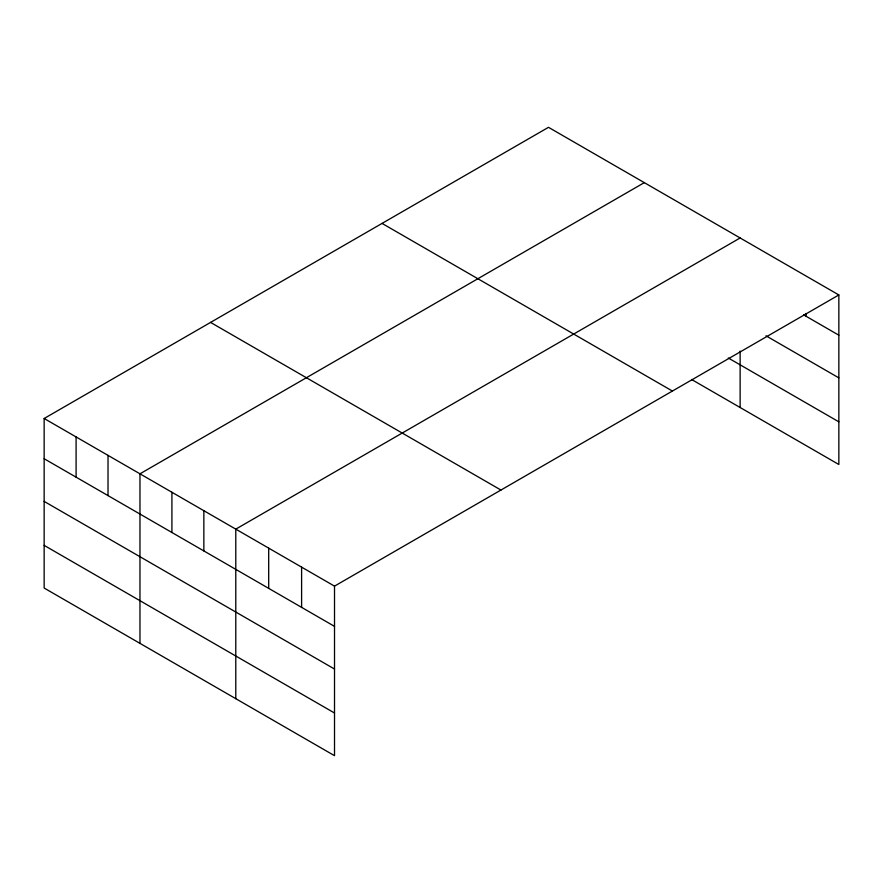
<?xml version="1.0" encoding="UTF-8"?>
<svg xmlns="http://www.w3.org/2000/svg" width="883" height="883" viewBox="0 0 883 883"><rect width="100%" height="100%" fill="white"/><g stroke="black" fill="none" stroke-linecap="round" stroke-linejoin="round"><path stroke-width="1.32" d="M838.85 294.955L548.486 127.318L44.15 418.498L44.15 588.045L334.514 755.682L334.514 586.135L838.85 294.955L838.85 464.502L691.621 379.502M644.303 182.638L139.967 473.818L139.967 643.365M740.131 237.969L235.783 529.138L235.783 698.685M803.596 314.834L838.85 335.198M765.98 335.794L838.85 377.869M728.298 358.001L838.85 421.831M382.052 223.41L672.416 391.048M210.584 322.416L500.948 490.054M44.15 418.498L334.514 586.135M44.15 458.73L334.514 626.367M44.15 501.401L334.514 669.038M44.15 545.374L334.514 713.011M805.947 313.509L805.947 316.191M740.131 351.092L740.131 407.505M301.6 567.14L301.6 607.372M268.697 548.144L268.697 588.376M203.852 510.705L203.852 550.937M171.909 492.261L171.909 532.493M108.024 455.385L108.024 495.617M76.093 436.942L76.093 477.173"/></g></svg>
